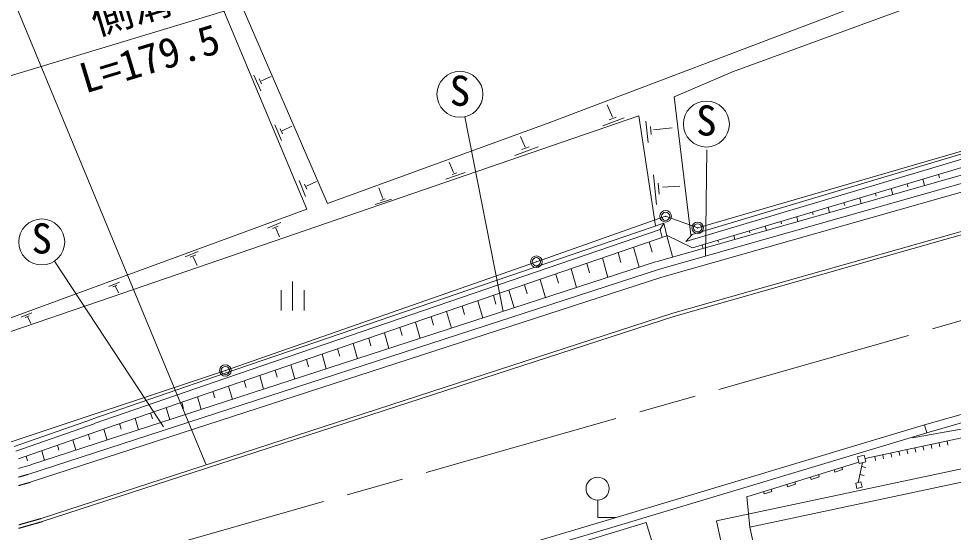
# Model space of a CAD drawing. Units: millimetres, scale not verified. Extents: x 40000 to 680000, y 20000 to 380000.
# Drawn here: x 362226 to 419064, y 283680 to 314917 of the extents above; entities that cross this region are included whole.
import ezdxf
from ezdxf.enums import TextEntityAlignment as Align

# ---------------------------------------------------------------- set-up
doc = ezdxf.new("R2010")
doc.units = ezdxf.units.MM
doc.header["$LTSCALE"] = 1000
doc.header["$PDMODE"] = 32
doc.header["$PDSIZE"] = 500
doc.linetypes.add('CHAIN', pattern=[18.5, 12, -1.5, 3.5, -1.5])
for name, color, linetype, lineweight in [('M-BGD', 7, 'Continuous', 13), ('M-BMK', 2, 'CHAIN', 13), ('M-BMK-ROW', 30, 'Continuous', 13), ('M-STR-HTXT', 7, 'Continuous', 13), ('M-STR-STRC', 7, 'Continuous', 13)]:
    doc.layers.add(name, color=color, linetype=linetype, lineweight=lineweight)
doc.styles.add('ＭＳ ゴシック', font='')
doc.styles.get('ＭＳ ゴシック').set_extended_font_data('MS Gothic')

msp = doc.modelspace()

# ---------------------------------------------------------------- linework, layer by layer
at = {"layer": 'M-BGD'}
for p, q in [((379757, 303332), (368479, 330220)), ((369712, 329790), (381009, 303682)), ((405641, 311689), (451566, 328484)), ((394530, 308596), (412395, 315382)), ((446445, 314718), (403183, 301801)), ((402011, 296998), (462643, 314214)), ((402069, 296807), (462697, 314022)), ((445991, 314269), (402794, 301371)), ((445811, 313694), (403204, 300972)), ((401060, 300159), (446379, 313026)), ((401195, 299677), (445993, 312397)), ((376533, 311490), (376946, 310535)), ((401341, 299199), (446129, 311916)), ((402084, 310169), (405641, 311689)), ((376851, 311254), (376994, 310950)), ((376985, 311134), (377576, 311411)), ((403097, 301775), (402084, 310169)), ((398328, 308936), (398005, 309670)), ((399947, 309012), (367846, 297991)), ((389363, 308956), (391696, 297108)), ((397755, 308400), (399038, 308880)), ((398138, 308770), (398568, 308936)), ((400953, 302314), (399947, 309012)), ((400357, 308683), (400514, 307395)), ((377804, 308460), (378216, 307506)), ((378122, 308225), (378265, 307920)), ((378256, 308105), (378847, 308382)), ((381009, 303682), (394530, 308596)), ((400653, 308365), (400694, 307871)), ((400824, 308152), (401973, 308277)), ((393030, 307102), (392744, 307762)), ((392393, 306603), (393824, 307115)), ((392831, 306963), (393274, 307120)), ((404083, 306945), (403997, 300473)), ((388672, 305569), (388400, 306188)), ((388206, 305149), (389374, 305569)), ((388594, 305440), (388880, 305546)), ((400838, 305417), (401013, 303609)), ((418164, 305439), (418220, 305243)), ((379285, 305085), (379668, 304111)), ((379604, 304850), (379747, 304545)), ((379737, 304730), (380328, 305007)), ((401124, 304916), (401179, 304242)), ((401378, 304667), (402425, 304736)), ((416248, 304867), (416300, 304684)), ((417206, 305153), (417314, 304774)), ((384377, 303987), (384125, 304630)), ((414331, 304294), (414379, 304124)), ((415289, 304581), (415390, 304227)), ((383906, 303614), (384906, 303947)), ((384235, 303867), (384522, 303962)), ((412415, 303722), (412459, 303565)), ((413373, 304008), (413466, 303681)), ((379757, 303332), (362527, 296998)), ((410498, 303150), (410539, 303006)), ((411456, 303436), (411542, 303135)), ((374730, 293330), (401460, 302488)), ((377359, 302178), (378163, 302515)), ((401460, 302488), (401242, 302096)), ((401638, 301703), (401460, 302488)), ((408581, 302578), (408619, 302447)), ((409540, 302864), (409618, 302589)), ((374827, 293046), (401242, 302096)), ((377667, 302154), (378008, 302305)), ((377856, 302175), (378092, 301648)), ((401353, 301606), (401242, 302096)), ((403450, 301881), (403450, 301881)), ((406665, 302005), (406698, 301887)), ((407623, 302291), (407694, 302042)), ((374989, 292573), (401638, 301703)), ((400568, 301337), (400742, 300725)), ((403204, 300972), (401629, 301744)), ((401638, 301703), (401990, 300464)), ((403183, 301801), (402794, 301371)), ((404748, 301433), (404778, 301328)), ((405707, 301719), (405770, 301496)), ((372345, 300429), (373149, 300767)), ((398673, 300688), (398843, 300091)), ((399621, 301012), (399964, 299803)), ((403790, 301147), (403846, 300950)), ((401015, 300144), (362938, 287775)), ((364396, 300169), (371028, 290097)), ((372653, 300406), (372994, 300556)), ((372843, 300426), (373078, 299899)), ((397726, 300363), (398061, 299185)), ((401195, 299677), (362786, 287199)), ((395831, 299714), (396157, 298566)), ((396779, 300038), (396944, 299457)), ((401341, 299199), (362931, 286721)), ((393937, 299065), (394254, 297948)), ((394884, 299389), (395045, 298823)), ((367703, 298629), (368356, 298896)), ((367958, 298613), (368190, 298718)), ((368116, 298621), (368298, 298245)), ((378182, 297176), (378182, 298401)), ((378882, 297176), (378882, 298926)), ((379582, 297176), (379582, 298401)), ((392042, 298416), (392350, 297330)), ((392989, 298740), (393146, 298189)), ((367846, 297991), (344873, 290132)), ((391095, 298091), (391247, 297556)), ((389200, 297442), (389347, 296922)), ((390147, 297766), (390447, 296711)), ((362527, 296998), (344857, 290787)), ((362368, 296765), (363020, 297031)), ((362622, 296748), (362854, 296853)), ((362780, 296757), (362962, 296381)), ((402011, 296998), (363600, 284520)), ((402069, 296807), (363658, 284328)), ((387305, 296793), (387448, 296288)), ((388252, 297117), (388543, 296093)), ((385410, 296143), (385549, 295654)), ((386358, 296468), (386640, 295475)), ((384463, 295819), (384736, 294856)), ((382568, 295170), (382833, 294238)), ((383516, 295494), (383650, 295021)), ((380674, 294520), (380929, 293619)), ((381621, 294845), (381751, 294387)), ((378779, 293871), (379026, 293001)), ((379726, 294196), (379852, 293753)), ((366727, 290572), (374729, 293329)), ((377831, 293547), (377953, 293119)), ((366824, 290288), (374826, 293046)), ((375937, 292897), (376054, 292485)), ((376884, 293222), (377122, 292383)), ((417315, 290221), (426743, 292898)), ((366987, 289816), (374989, 292573)), ((374042, 292248), (374155, 291852)), ((374989, 292573), (375219, 291764)), ((417452, 289740), (426879, 292417)), ((372147, 291599), (372255, 291218)), ((373096, 291920), (373315, 291146)), ((371202, 291268), (371412, 290528)), ((416578, 289419), (427256, 291374)), ((361956, 288898), (366722, 290570)), ((369308, 290615), (369508, 289909)), ((370252, 290950), (370356, 290584)), ((413694, 288167), (426806, 290979)), ((362055, 288615), (366822, 290287)), ((367414, 289963), (367605, 289291)), ((368358, 290301), (368457, 289950)), ((398152, 284460), (417308, 290219)), ((417452, 289740), (417315, 290221)), ((362221, 288143), (366987, 289816)), ((365523, 289302), (365702, 288672)), ((366468, 289633), (366561, 289308)), ((398296, 283981), (417452, 289740)), ((364577, 288970), (364664, 288667)), ((416729, 288817), (416783, 288564)), ((417218, 288922), (417272, 288669)), ((417707, 289027), (417761, 288774)), ((418196, 289132), (418250, 288879)), ((418685, 289237), (418739, 288984)), ((362687, 288307), (362767, 288026)), ((363632, 288638), (363798, 288054)), ((404670, 284381), (422602, 288189)), ((413236, 288269), (413644, 288370)), ((413236, 288269), (413337, 287862)), ((413644, 288370), (413745, 287963)), ((414285, 288293), (414339, 288040)), ((414773, 288398), (414828, 288145)), ((415262, 288503), (415317, 288250)), ((415751, 288608), (415806, 288354)), ((416240, 288713), (416294, 288459)), ((362940, 287768), (362393, 287613)), ((406499, 285842), (413315, 287952)), ((412289, 287635), (412334, 287491)), ((413541, 287912), (413283, 286712)), ((413337, 287862), (413745, 287963)), ((413491, 287679), (413741, 287625)), ((406695, 283993), (422083, 287261)), ((410379, 287043), (410423, 286900)), ((410423, 286900), (410901, 287048)), ((410856, 287191), (410901, 287048)), ((411812, 287487), (411856, 287343)), ((411856, 287343), (412334, 287491)), ((413386, 287190), (413636, 287136)), ((408946, 286599), (408990, 286456)), ((408990, 286456), (409468, 286604)), ((409424, 286747), (409468, 286604)), ((413127, 286677), (413439, 286747)), ((413199, 286352), (413127, 286677)), ((413511, 286421), (413439, 286747)), ((407513, 286156), (407557, 286012)), ((407557, 286012), (408035, 286160)), ((407991, 286304), (408035, 286160)), ((413199, 286352), (413511, 286421)), ((397443, 285636), (397443, 284587)), ((406695, 283993), (406517, 285848)), ((398154, 284461), (367632, 275407)), ((395732, 282854), (400393, 284271)), ((397443, 284587), (398543, 284587)), ((400393, 284271), (401172, 281707)), ((404670, 284381), (406495, 275789)), ((398296, 283981), (367774, 274928)), ((406695, 283993), (407645, 279521))]:
    msp.add_line(p, q, dxfattribs=at)
for points in [[(362393, 287613), (362336, 287597), (362280, 287581), (362223, 287565)], [(362786, 287199), (362785, 287199), (362783, 287199), (362781, 287198), (362780, 287198), (362778, 287197), (362776, 287197), (362774, 287196), (362772, 287196), (362770, 287195), (362769, 287195), (362767, 287194), (362765, 287194), (362764, 287193), (362762, 287193), (362760, 287192), (362759, 287192), (362757, 287191), (362755, 287191), (362754, 287190), (362752, 287190), (362750, 287189), (362749, 287189), (362747, 287188), (362745, 287188), (362743, 287187), (362742, 287187), (362740, 287187), (362738, 287186), (362737, 287186), (362735, 287185), (362733, 287185), (362732, 287184), (362730, 287184), (362728, 287183), (362726, 287183), (362725, 287182), (362723, 287182), (362721, 287181), (362720, 287181), (362718, 287180), (362716, 287180), (362715, 287179), (362713, 287179), (362712, 287178), (362710, 287178), (362708, 287177), (362706, 287177), (362704, 287176), (362699, 287175), (362691, 287173), (362690, 287172), (362677, 287169), (362672, 287167), (362665, 287165), (362657, 287163), (362649, 287161), (362640, 287158), (362630, 287155), (362621, 287153), (362611, 287150), (362603, 287148), (362594, 287145), (362586, 287143), (362577, 287140), (362569, 287138), (362561, 287136), (362553, 287134), (362545, 287131), (362537, 287129), (362529, 287127), (362521, 287125), (362513, 287122), (362504, 287120), (362496, 287118), (362488, 287115), (362479, 287113), (362471, 287110), (362463, 287108), (362455, 287106), (362446, 287103), (362438, 287101), (362430, 287099), (362422, 287096), (362414, 287094), (362405, 287092), (362397, 287089), (362389, 287087), (362381, 287085), (362372, 287083), (362364, 287080), (362356, 287078), (362348, 287076), (362339, 287073), (362331, 287071), (362323, 287069), (362315, 287066), (362306, 287064), (362298, 287062), (362290, 287059), (362282, 287057), (362273, 287055), (362265, 287052), (362257, 287050), (362249, 287048), (362240, 287045), (362232, 287043), (362224, 287041)], [(362931, 286721), (362930, 286721), (362928, 286720), (362926, 286720), (362925, 286719), (362923, 286719), (362921, 286718), (362918, 286717), (362916, 286717), (362914, 286716), (362912, 286716), (362911, 286715), (362909, 286715), (362907, 286714), (362905, 286714), (362903, 286713), (362902, 286713), (362900, 286712), (362898, 286712), (362896, 286711), (362894, 286711), (362893, 286710), (362891, 286710), (362889, 286709), (362887, 286708), (362885, 286708), (362883, 286707), (362881, 286707), (362880, 286706), (362878, 286706), (362876, 286705), (362874, 286705), (362872, 286704), (362870, 286704), (362869, 286703), (362867, 286703), (362865, 286702), (362863, 286702), (362861, 286701), (362859, 286701), (362858, 286700), (362856, 286700), (362854, 286699), (362852, 286699), (362851, 286698), (362849, 286698), (362847, 286697), (362845, 286697), (362843, 286696), (362836, 286694), (362828, 286692), (362827, 286691), (362814, 286688), (362808, 286686), (362801, 286684), (362793, 286682), (362785, 286679), (362776, 286677), (362766, 286674), (362757, 286672), (362748, 286669), (362739, 286666), (362730, 286664), (362722, 286662), (362713, 286659), (362705, 286657), (362697, 286655), (362690, 286653), (362682, 286650), (362673, 286648), (362665, 286646), (362657, 286643), (362649, 286641), (362641, 286639), (362632, 286636), (362624, 286634), (362616, 286632), (362607, 286629), (362599, 286627), (362591, 286625), (362582, 286622), (362574, 286620), (362566, 286618), (362558, 286615), (362550, 286613), (362541, 286611), (362533, 286608), (362525, 286606), (362517, 286604), (362508, 286601), (362500, 286599), (362492, 286597), (362484, 286594), (362475, 286592), (362467, 286590), (362459, 286587), (362451, 286585), (362442, 286583), (362434, 286580), (362426, 286578), (362418, 286576), (362409, 286573), (362401, 286571), (362393, 286569), (362385, 286566), (362376, 286564), (362368, 286562), (362360, 286559), (362352, 286557), (362343, 286555), (362335, 286552), (362327, 286550), (362319, 286548), (362310, 286545), (362302, 286543), (362294, 286541), (362286, 286538), (362277, 286536), (362269, 286534), (362261, 286531), (362253, 286529), (362244, 286527), (362236, 286524), (362228, 286522), (362220, 286520)], [(363658, 284328), (363656, 284328), (363654, 284327), (363651, 284327), (363649, 284326), (363646, 284325), (363643, 284324), (363640, 284323), (363637, 284323), (363635, 284322), (363632, 284321), (363629, 284320), (363627, 284320), (363624, 284319), (363622, 284318), (363619, 284318), (363617, 284317), (363614, 284316), (363612, 284315), (363609, 284315), (363607, 284314), (363604, 284313), (363602, 284313), (363599, 284312), (363596, 284311), (363594, 284310), (363591, 284310), (363589, 284309), (363586, 284308), (363584, 284307), (363581, 284307), (363579, 284306), (363576, 284305), (363573, 284305), (363571, 284304), (363568, 284303), (363566, 284302), (363563, 284302), (363561, 284301), (363558, 284300), (363556, 284299), (363553, 284299), (363551, 284298), (363548, 284297), (363546, 284297), (363543, 284296), (363540, 284295), (363538, 284294), (363535, 284294), (363524, 284290), (363515, 284288), (363513, 284287), (363494, 284282), (363488, 284280), (363481, 284278), (363473, 284276), (363465, 284274), (363456, 284271), (363446, 284269), (363437, 284266), (363428, 284263), (363419, 284261), (363411, 284258), (363402, 284256), (363394, 284254), (363386, 284251), (363378, 284249), (363370, 284247), (363362, 284245), (363354, 284242), (363346, 284240), (363337, 284238), (363329, 284235), (363321, 284233), (363313, 284231), (363304, 284228), (363296, 284226), (363288, 284224), (363279, 284221), (363271, 284219), (363263, 284217), (363255, 284214), (363246, 284212), (363238, 284210), (363230, 284207), (363222, 284205), (363213, 284203), (363205, 284200), (363197, 284198), (363189, 284196), (363180, 284193), (363172, 284191), (363164, 284189), (363156, 284186), (363147, 284184), (363139, 284182), (363131, 284179), (363122, 284177), (363114, 284175), (363106, 284172), (363098, 284170), (363089, 284168), (363081, 284165), (363073, 284163), (363065, 284161), (363056, 284158), (363048, 284156), (363040, 284154), (363032, 284151), (363023, 284149), (363015, 284147), (363007, 284144), (362999, 284142), (362990, 284140), (362982, 284137), (362974, 284135), (362966, 284133), (362957, 284130), (362949, 284128), (362941, 284126), (362933, 284123), (362924, 284121), (362916, 284119), (362908, 284116), (362900, 284114), (362891, 284112), (362883, 284109), (362875, 284107), (362867, 284105), (362858, 284102), (362850, 284100), (362842, 284098), (362834, 284095), (362825, 284093), (362817, 284091), (362809, 284088), (362800, 284086), (362792, 284084), (362784, 284081), (362776, 284079), (362767, 284077), (362759, 284074), (362751, 284072), (362743, 284070), (362734, 284067), (362726, 284065), (362718, 284063), (362710, 284060), (362701, 284058), (362693, 284056), (362685, 284053), (362677, 284051), (362668, 284049), (362660, 284046), (362652, 284044), (362644, 284042), (362635, 284039), (362627, 284037), (362619, 284035), (362611, 284032), (362602, 284030), (362594, 284028), (362586, 284025), (362578, 284023), (362569, 284021), (362561, 284018), (362553, 284016), (362545, 284014), (362536, 284011), (362528, 284009), (362520, 284007), (362512, 284004), (362503, 284002), (362495, 284000), (362487, 283997), (362478, 283995), (362470, 283993), (362462, 283990), (362454, 283988), (362445, 283986), (362437, 283983), (362429, 283981), (362421, 283979), (362412, 283976), (362404, 283974), (362396, 283972), (362388, 283969), (362379, 283967), (362371, 283965), (362363, 283962), (362355, 283960), (362346, 283958), (362338, 283955), (362330, 283953), (362322, 283951), (362313, 283948), (362305, 283946), (362297, 283944), (362289, 283941), (362280, 283939), (362272, 283937), (362264, 283934), (362256, 283932), (362247, 283930), (362239, 283927), (362231, 283925), (362223, 283923)], [(363600, 284520), (363598, 284519), (363596, 284519), (363593, 284518), (363591, 284517), (363588, 284517), (363585, 284516), (363583, 284515), (363580, 284514), (363577, 284513), (363574, 284513), (363572, 284512), (363569, 284511), (363567, 284511), (363565, 284510), (363562, 284509), (363560, 284509), (363557, 284508), (363555, 284507), (363552, 284506), (363550, 284506), (363547, 284505), (363545, 284504), (363542, 284504), (363540, 284503), (363537, 284502), (363535, 284501), (363532, 284501), (363530, 284500), (363527, 284499), (363525, 284499), (363522, 284498), (363520, 284497), (363517, 284496), (363515, 284496), (363512, 284495), (363510, 284494), (363507, 284494), (363505, 284493), (363502, 284492), (363500, 284492), (363497, 284491), (363495, 284490), (363492, 284489), (363490, 284489), (363487, 284488), (363485, 284487), (363482, 284487), (363480, 284486), (363469, 284483), (363460, 284480), (363458, 284480), (363440, 284475), (363434, 284473), (363427, 284471), (363419, 284469), (363410, 284466), (363401, 284464), (363392, 284461), (363383, 284458), (363374, 284456), (363365, 284453), (363356, 284451), (363348, 284449), (363340, 284446), (363332, 284444), (363324, 284442), (363316, 284439), (363308, 284437), (363299, 284435), (363291, 284433), (363283, 284430), (363275, 284428), (363266, 284426), (363258, 284423), (363250, 284421), (363241, 284418), (363233, 284416), (363225, 284414), (363217, 284411), (363208, 284409), (363200, 284407), (363192, 284404), (363184, 284402), (363175, 284400), (363167, 284397), (363159, 284395), (363151, 284393), (363142, 284390), (363134, 284388), (363126, 284386), (363118, 284383), (363109, 284381), (363101, 284379), (363093, 284376), (363085, 284374), (363076, 284372), (363068, 284369), (363060, 284367), (363052, 284365), (363043, 284362), (363035, 284360), (363027, 284358), (363019, 284355), (363010, 284353), (363002, 284351), (362994, 284348), (362986, 284346), (362977, 284344), (362969, 284341), (362961, 284339), (362953, 284337), (362944, 284334), (362936, 284332), (362928, 284330), (362919, 284327), (362911, 284325), (362903, 284323), (362895, 284320), (362886, 284318), (362878, 284316), (362870, 284313), (362862, 284311), (362853, 284309), (362845, 284306), (362837, 284304), (362829, 284302), (362820, 284299), (362812, 284297), (362804, 284295), (362796, 284292), (362787, 284290), (362779, 284288), (362771, 284285), (362763, 284283), (362754, 284281), (362746, 284278), (362738, 284276), (362730, 284274), (362721, 284271), (362713, 284269), (362705, 284267), (362697, 284264), (362688, 284262), (362680, 284260), (362672, 284257), (362664, 284255), (362655, 284253), (362647, 284250), (362639, 284248), (362631, 284246), (362622, 284243), (362614, 284241), (362606, 284239), (362598, 284236), (362589, 284234), (362581, 284232), (362573, 284229), (362564, 284227), (362556, 284225), (362548, 284222), (362540, 284220), (362531, 284218), (362523, 284215), (362515, 284213), (362507, 284211), (362498, 284208), (362490, 284206), (362482, 284204), (362474, 284201), (362465, 284199), (362457, 284197), (362449, 284195), (362441, 284192), (362432, 284190), (362424, 284188), (362416, 284185), (362408, 284183), (362399, 284181), (362391, 284178), (362383, 284176), (362375, 284174), (362366, 284171), (362358, 284169), (362350, 284167), (362342, 284164), (362333, 284162), (362325, 284160), (362317, 284157), (362309, 284155), (362300, 284153), (362292, 284150), (362284, 284148), (362276, 284146), (362267, 284143), (362259, 284141), (362251, 284139), (362243, 284136), (362234, 284134), (362226, 284132)]]:
    msp.add_lwpolyline(points, dxfattribs=at)
for centre, radius in [((389059, 310320), 1398), ((404047, 308510), 1398), ((363627, 301337), 1398), ((397431, 286336), 700)]:
    msp.add_circle(centre, radius, dxfattribs=at)
at = {"layer": 'M-BMK'}
msp.add_line((369209, 282267), (471128, 311208), dxfattribs=at)
at = {"layer": 'M-BMK-ROW'}
for p, q in [((432323, 310582), (403518, 302195)), ((401567, 302900), (393708, 300137)), ((403518, 302195), (401567, 302900)), ((393708, 300137), (374797, 293519)), ((374797, 293519), (355842, 287223))]:
    msp.add_line(p, q, dxfattribs=at)
for centre in [(401567, 302900), (403518, 302195), (393708, 300137), (374797, 293519)]:
    msp.add_circle(centre, 350, dxfattribs=at)
for p in [(401567, 302900), (403518, 302195), (393708, 300137), (374797, 293519)]:
    msp.add_point(p, dxfattribs=at)
at = {"layer": 'M-STR-HTXT'}
msp.add_line((341341, 305268), (439233, 334936), dxfattribs=at)
at = {"layer": 'M-STR-STRC'}
msp.add_line((373605, 287829), (355596, 331354), dxfattribs=at)

# ---------------------------------------------------------------- texts
at = {"layer": 'M-BGD', "style": 'ＭＳ ゴシック'}
for p in [(388434, 309070), (403422, 307260), (363002, 300087)]:
    msp.add_text('S', height=1833, dxfattribs=at).set_placement(p, align=Align.BOTTOM_LEFT)
at = {"layer": 'M-STR-HTXT', "style": 'ＭＳ ゴシック'}
for s, p in [('側溝', (367118, 313357)), ('L=179.5', (366435, 309835))]:
    msp.add_text(s, height=1833, rotation=16.86, dxfattribs=at).set_placement(p, align=Align.BOTTOM_LEFT)

doc.saveas('drawing.dxf')
